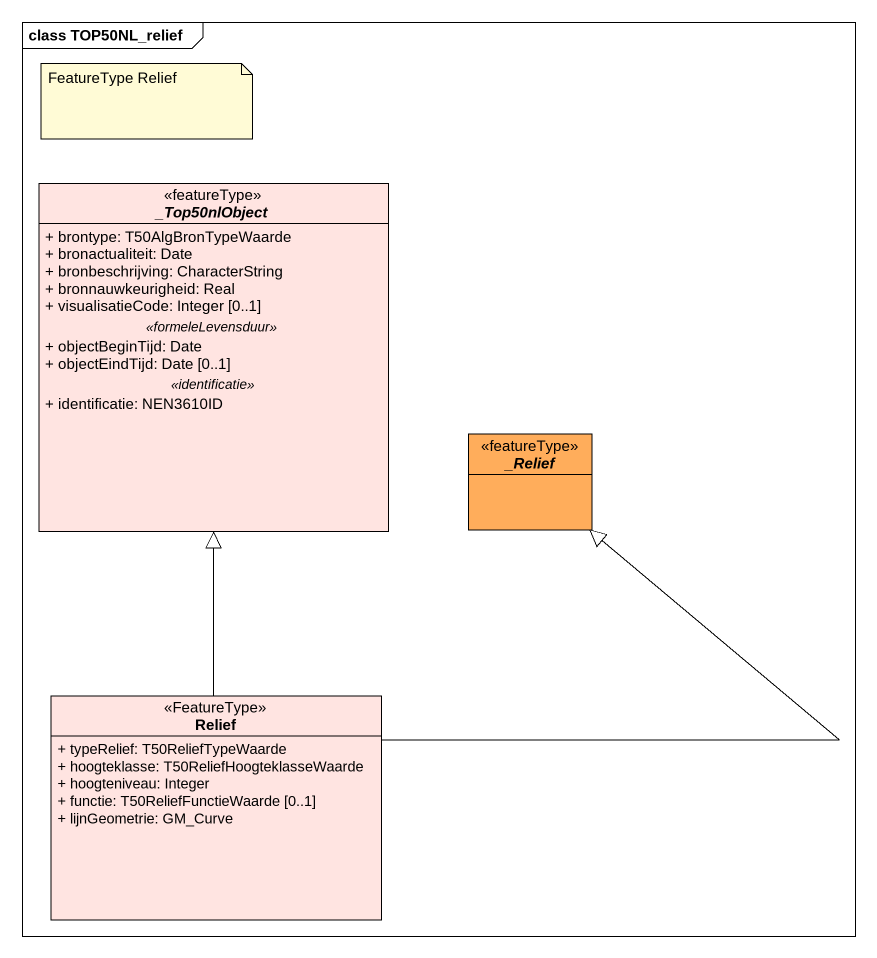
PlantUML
@startuml
mainframe class TOP50NL_relief
hide circle
hide empty members
skinparam classAttributeIconSize 0
abstract class "_Top50nlObject" as Top50nlObject <<featureType>> #FFE4E1 {
  + brontype: T50AlgBronTypeWaarde
  + bronactualiteit: Date
  + bronbeschrijving: CharacterString
  + bronnauwkeurigheid: Real
  + visualisatieCode: Integer [0..1]
  .. <<formeleLevensduur>> ..
  + objectBeginTijd: Date
  + objectEindTijd: Date [0..1]
  .. <<identificatie>> ..
  + identificatie: NEN3610ID
}
abstract class "_Relief" as Relief <<featureType>> #FFAD5B
class "Relief" as Relief_2 <<FeatureType>> #FFE4E1 {
  + typeRelief: T50ReliefTypeWaarde
  + hoogteklasse: T50ReliefHoogteklasseWaarde
  + hoogteniveau: Integer
  + functie: T50ReliefFunctieWaarde [0..1]
  + lijnGeometrie: GM_Curve
}
Relief_2 -up-|> Top50nlObject
Relief_2 -up-|> Relief
note as N1
  FeatureType Relief
end note
@enduml
